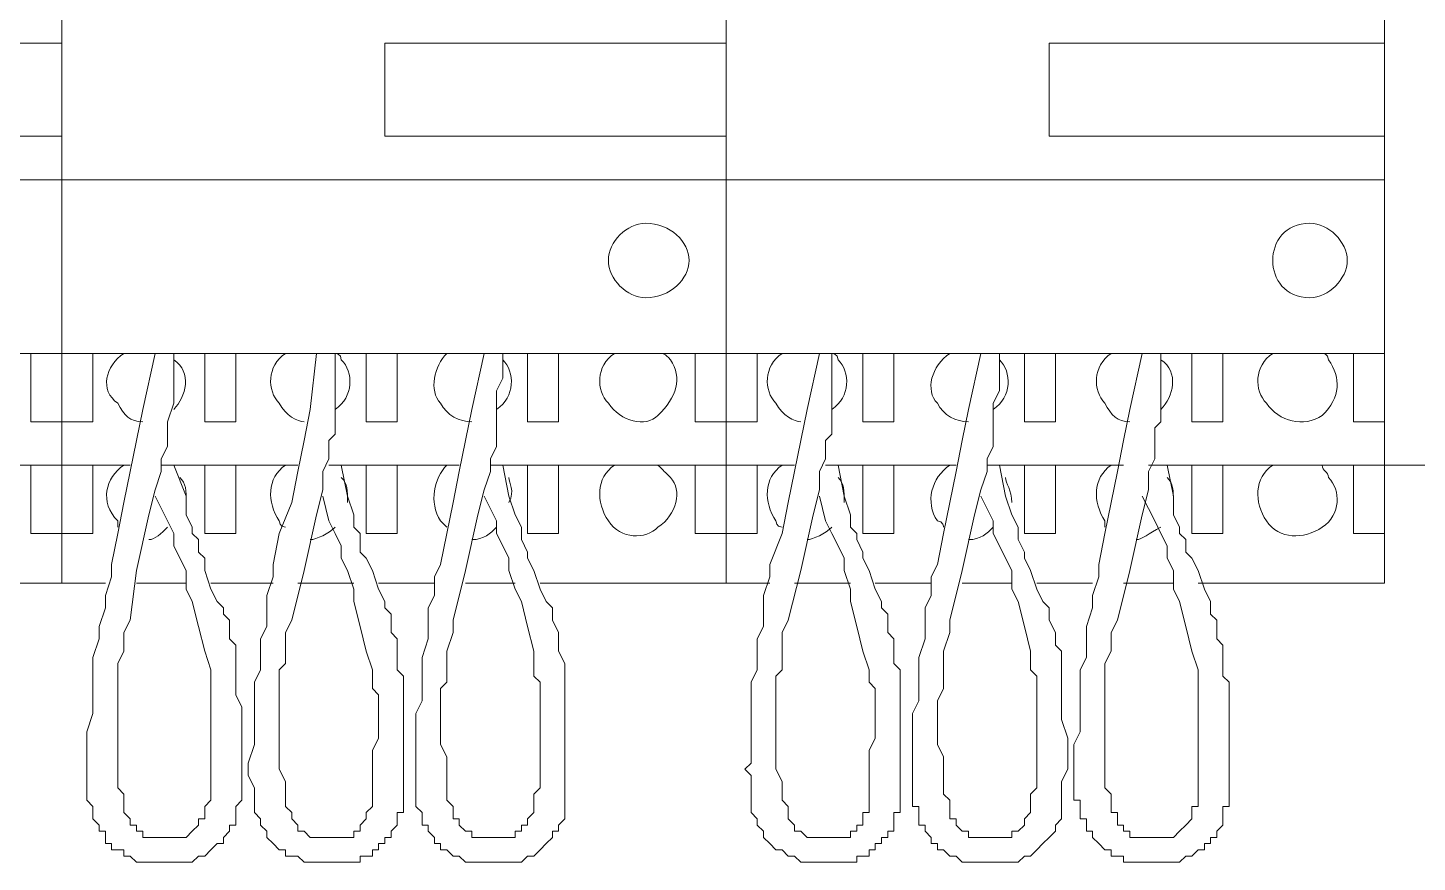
# Model space of a CAD drawing. Header units: millimetres. Extents: x 1004 to 59588, y 686 to 38112.
# Drawn here: x 17778.8 to 17910.4, y 2226.3 to 2305.5 of the extents above; entities that cross this region are included whole.
import ezdxf

# ---------------------------------------------------------------- set-up
doc = ezdxf.new("R2010")
doc.units = ezdxf.units.MM
doc.layers.add('PDF14_Geometry', color=7, linetype='Continuous')

msp = doc.modelspace()

# ---------------------------------------------------------------- linework, layer by layer
at = {"layer": 'PDF14_Geometry', "lineweight": 0}
for points in [[(17764.96, 2346.34), (17782.02, 2346.34), (17782.02, 2252.81), (17764.96, 2252.81)], [(17786.14, 2346.34), (17782.02, 2346.34), (17782.02, 2252.81), (17786.14, 2252.81)], [(17827.32, 2346.34), (17844.96, 2346.34), (17844.96, 2252.81), (17827.32, 2252.81)], [(17851.43, 2335.75), (17850.84, 2338.7), (17850.26, 2341.64), (17849.08, 2344.58), (17849.08, 2346.34), (17844.96, 2346.34), (17844.96, 2252.81), (17849.08, 2252.81)], [(17884.96, 2263.99), (17907.32, 2263.99), (17957.9, 2263.99), (17957.9, 2346.34), (17907.32, 2346.34), (17907.32, 2263.99)], [(17889.67, 2346.34), (17907.32, 2346.34), (17907.32, 2252.81), (17889.67, 2252.81)], [(17782.02, 2303.99), (17750.26, 2303.99), (17750.26, 2295.17), (17782.02, 2295.17)], [(17844.96, 2303.99), (17812.61, 2303.99), (17812.61, 2295.17), (17844.96, 2295.17)], [(17907.32, 2303.99), (17875.55, 2303.99), (17875.55, 2295.17), (17907.32, 2295.17)], [(17406.73, 2291.05), (17469.08, 2291.05), (17532.02, 2291.05), (17594.37, 2291.05), (17656.73, 2291.05), (17719.67, 2291.05), (17782.02, 2291.05), (17844.96, 2291.05), (17907.32, 2291.05)], [(17406.73, 2274.58), (17469.08, 2274.58), (17532.02, 2274.58), (17594.37, 2274.58), (17656.73, 2274.58), (17719.67, 2274.58), (17782.02, 2274.58), (17844.96, 2274.58), (17907.32, 2274.58)], [(17779.08, 2274.58), (17779.08, 2268.11), (17782.02, 2268.11), (17784.96, 2268.11), (17784.96, 2274.58)], [(17790.84, 2274.58), (17789.67, 2269.28), (17789.08, 2266.34), (17788.49, 2263.4), (17787.9, 2260.46), (17787.32, 2257.52), (17786.73, 2254.58), (17786.73, 2253.4), (17786.14, 2251.64), (17786.14, 2250.46), (17785.55, 2248.7), (17785.55, 2247.52), (17784.96, 2245.75), (17784.96, 2244.58), (17784.96, 2243.4), (17784.96, 2241.64), (17784.96, 2240.46), (17784.37, 2238.7), (17784.37, 2237.52), (17784.37, 2235.75), (17784.37, 2235.17), (17784.37, 2234.58), (17784.37, 2233.4), (17784.37, 2232.81), (17784.37, 2232.23), (17784.96, 2231.64), (17784.96, 2231.05), (17784.96, 2230.46), (17785.55, 2229.87), (17785.55, 2229.28), (17786.14, 2229.28), (17786.14, 2228.7), (17786.14, 2228.11), (17786.73, 2228.11), (17786.73, 2227.52), (17787.32, 2227.52), (17787.9, 2227.52), (17787.9, 2226.93), (17788.49, 2226.93), (17789.08, 2226.34), (17789.67, 2226.34), (17790.26, 2226.34), (17790.84, 2226.34), (17791.43, 2226.34), (17792.02, 2226.34), (17792.61, 2226.34), (17793.2, 2226.34), (17793.79, 2226.34), (17794.37, 2226.34), (17794.96, 2226.93), (17795.55, 2226.93), (17796.14, 2227.52), (17796.73, 2228.11), (17797.32, 2228.11), (17797.32, 2228.7), (17797.9, 2229.28), (17797.9, 2229.87), (17798.49, 2229.87), (17798.49, 2230.46), (17798.49, 2231.05), (17798.49, 2231.64), (17799.08, 2232.23), (17799.08, 2232.81), (17799.08, 2233.99), (17799.08, 2235.17), (17799.08, 2236.93), (17799.08, 2238.11), (17799.08, 2239.87), (17799.08, 2241.05), (17798.49, 2242.23), (17798.49, 2243.4), (17798.49, 2243.99), (17798.49, 2244.58), (17798.49, 2245.17), (17798.49, 2246.34), (17798.49, 2246.93), (17797.9, 2247.52), (17797.9, 2248.11), (17797.9, 2249.28), (17797.32, 2249.87), (17797.32, 2250.46), (17796.73, 2251.05), (17796.14, 2252.23), (17795.55, 2253.99), (17795.55, 2255.17), (17794.96, 2255.75), (17794.96, 2256.93), (17794.37, 2257.52), (17794.37, 2258.11), (17793.79, 2259.28), (17793.79, 2261.05), (17792.61, 2263.99)], [(17792.61, 2274.58), (17792.61, 2272.23), (17792.61, 2271.05), (17792.61, 2269.87), (17792.02, 2268.11), (17792.02, 2267.52), (17792.02, 2266.93), (17792.02, 2266.34), (17792.02, 2265.75), (17791.43, 2264.58), (17791.43, 2263.4), (17790.84, 2261.64), (17790.26, 2259.28), (17789.08, 2253.99), (17788.49, 2249.28), (17787.9, 2248.11), (17787.9, 2246.34), (17787.32, 2245.17), (17787.32, 2244.58), (17787.32, 2243.99), (17787.32, 2243.4), (17787.32, 2242.81), (17787.32, 2241.64), (17787.32, 2239.87), (17787.32, 2238.7), (17787.32, 2237.52), (17787.32, 2236.34), (17787.32, 2235.75), (17787.32, 2235.17), (17787.32, 2233.99), (17787.32, 2233.4), (17787.9, 2232.81), (17787.9, 2232.23), (17787.9, 2231.64), (17787.9, 2231.05), (17788.49, 2230.46), (17788.49, 2229.87), (17789.08, 2229.87), (17789.08, 2229.28), (17789.67, 2229.28), (17789.67, 2228.7), (17790.26, 2228.7), (17790.84, 2228.7), (17791.43, 2228.7), (17792.02, 2228.7), (17792.61, 2228.7), (17793.2, 2228.7), (17793.79, 2228.7), (17794.37, 2229.28), (17794.96, 2229.87), (17794.96, 2230.46), (17795.55, 2230.46), (17795.55, 2231.05), (17795.55, 2231.64), (17796.14, 2232.23), (17796.14, 2232.81), (17796.14, 2233.4), (17796.14, 2233.99), (17796.14, 2234.58), (17796.14, 2235.75), (17796.14, 2236.93), (17796.14, 2238.11), (17796.14, 2239.87), (17796.14, 2240.46), (17796.14, 2241.05), (17796.14, 2241.64), (17796.14, 2242.23), (17796.14, 2242.81), (17796.14, 2243.4), (17796.14, 2243.99), (17796.14, 2244.58), (17795.55, 2246.34), (17794.96, 2248.7), (17794.37, 2251.05), (17793.79, 2252.23), (17793.79, 2253.99), (17793.2, 2255.17), (17792.61, 2256.34), (17792.61, 2257.52), (17792.02, 2258.7), (17790.84, 2261.05)], [(17795.55, 2274.58), (17795.55, 2268.11), (17798.49, 2268.11), (17798.49, 2274.58)], [(17806.14, 2274.58), (17805.55, 2269.28), (17804.96, 2266.34), (17804.37, 2263.4), (17803.79, 2260.46), (17802.61, 2257.52), (17802.02, 2254.58), (17802.02, 2253.4), (17801.43, 2251.64), (17801.43, 2250.46), (17801.43, 2248.7), (17800.84, 2247.52), (17800.84, 2245.75), (17800.84, 2244.58), (17800.26, 2243.4), (17800.26, 2241.64), (17800.26, 2240.46), (17800.26, 2238.7), (17800.26, 2237.52), (17799.67, 2235.75), (17799.67, 2235.17), (17799.67, 2234.58), (17800.26, 2233.4), (17800.26, 2232.81), (17800.26, 2232.23), (17800.26, 2231.64), (17800.26, 2231.05), (17800.84, 2230.46), (17800.84, 2229.87), (17801.43, 2229.28), (17801.43, 2228.7), (17802.02, 2228.11), (17802.61, 2227.52), (17803.2, 2227.52), (17803.2, 2226.93), (17803.79, 2226.93), (17804.37, 2226.93), (17804.96, 2226.34), (17805.55, 2226.34), (17806.14, 2226.34), (17806.73, 2226.34), (17807.32, 2226.34), (17807.9, 2226.34), (17808.49, 2226.34), (17809.08, 2226.34), (17809.67, 2226.34), (17810.26, 2226.34), (17810.26, 2226.93), (17810.84, 2226.93), (17811.43, 2226.93), (17811.43, 2227.52), (17812.02, 2227.52), (17812.02, 2228.11), (17812.61, 2228.11), (17812.61, 2228.7), (17813.2, 2228.7), (17813.2, 2229.28), (17813.79, 2229.87), (17813.79, 2230.46), (17813.79, 2231.05), (17814.37, 2231.05), (17814.37, 2231.64), (17814.37, 2232.23), (17814.37, 2232.81), (17814.37, 2233.99), (17814.37, 2235.17), (17814.37, 2236.93), (17814.37, 2238.11), (17814.37, 2239.87), (17814.37, 2241.05), (17814.37, 2242.23), (17814.37, 2243.4), (17814.37, 2243.99), (17813.79, 2244.58), (17813.79, 2245.17), (17813.79, 2246.34), (17813.79, 2246.93), (17813.79, 2247.52), (17813.2, 2248.11), (17813.2, 2249.28), (17813.2, 2249.87), (17812.61, 2250.46), (17812.61, 2251.05), (17812.02, 2252.23), (17811.43, 2253.99), (17810.84, 2255.17), (17810.26, 2255.75), (17810.26, 2256.93), (17810.26, 2257.52), (17809.67, 2258.11), (17809.67, 2259.28), (17809.08, 2261.05), (17808.49, 2263.99)], [(17807.9, 2274.58), (17807.9, 2272.23), (17807.9, 2271.05), (17807.9, 2269.87), (17807.9, 2268.11), (17807.9, 2267.52), (17807.9, 2266.93), (17807.32, 2266.34), (17807.32, 2265.75), (17807.32, 2264.58), (17806.73, 2263.4), (17806.73, 2261.64), (17806.14, 2259.28), (17804.96, 2253.99), (17803.79, 2249.28), (17803.2, 2248.11), (17803.2, 2246.34), (17803.2, 2245.17), (17802.61, 2244.58), (17802.61, 2243.99), (17802.61, 2243.4), (17802.61, 2242.81), (17802.61, 2241.64), (17802.61, 2239.87), (17802.61, 2238.7), (17802.61, 2237.52), (17802.61, 2236.34), (17802.61, 2235.75), (17802.61, 2235.17), (17803.2, 2233.99), (17803.2, 2233.4), (17803.2, 2232.81), (17803.2, 2232.23), (17803.2, 2231.64), (17803.79, 2231.05), (17803.79, 2230.46), (17804.37, 2229.87), (17804.37, 2229.28), (17804.96, 2229.28), (17805.55, 2228.7), (17806.14, 2228.7), (17806.73, 2228.7), (17807.32, 2228.7), (17807.9, 2228.7), (17808.49, 2228.7), (17809.08, 2228.7), (17809.67, 2228.7), (17809.67, 2229.28), (17810.26, 2229.28), (17810.26, 2229.87), (17810.84, 2230.46), (17810.84, 2231.05), (17811.43, 2231.64), (17811.43, 2232.23), (17811.43, 2232.81), (17811.43, 2233.4), (17811.43, 2233.99), (17811.43, 2234.58), (17811.43, 2235.75), (17811.43, 2236.93), (17812.02, 2238.11), (17812.02, 2239.87), (17812.02, 2240.46), (17812.02, 2241.05), (17812.02, 2241.64), (17812.02, 2242.23), (17811.43, 2242.81), (17811.43, 2243.4), (17811.43, 2243.99), (17811.43, 2244.58), (17810.84, 2246.34), (17810.26, 2248.7), (17809.67, 2251.05), (17809.67, 2252.23), (17809.08, 2253.99), (17808.49, 2255.17), (17808.49, 2256.34), (17807.9, 2257.52), (17807.32, 2258.7), (17806.73, 2261.05)], [(17810.84, 2274.58), (17810.84, 2268.11), (17813.79, 2268.11), (17813.79, 2274.58)], [(17822.02, 2274.58), (17820.84, 2269.28), (17820.26, 2266.34), (17819.67, 2263.4), (17819.08, 2260.46), (17818.49, 2257.52), (17817.9, 2254.58), (17817.32, 2253.4), (17817.32, 2251.64), (17816.73, 2250.46), (17816.73, 2248.7), (17816.73, 2247.52), (17816.14, 2245.75), (17816.14, 2244.58), (17816.14, 2243.4), (17816.14, 2241.64), (17815.55, 2240.46), (17815.55, 2238.7), (17815.55, 2237.52), (17815.55, 2235.75), (17815.55, 2235.17), (17815.55, 2234.58), (17815.55, 2233.4), (17815.55, 2232.81), (17815.55, 2232.23), (17815.55, 2231.64), (17816.14, 2231.05), (17816.14, 2230.46), (17816.14, 2229.87), (17816.73, 2229.87), (17816.73, 2229.28), (17817.32, 2228.7), (17817.32, 2228.11), (17817.9, 2228.11), (17817.9, 2227.52), (17818.49, 2227.52), (17819.08, 2226.93), (17819.67, 2226.93), (17820.26, 2226.34), (17820.84, 2226.34), (17821.43, 2226.34), (17822.02, 2226.34), (17822.61, 2226.34), (17823.2, 2226.34), (17823.79, 2226.34), (17824.37, 2226.34), (17824.96, 2226.34), (17825.55, 2226.34), (17826.14, 2226.93), (17826.73, 2226.93), (17827.32, 2227.52), (17827.9, 2228.11), (17828.49, 2228.7), (17828.49, 2229.28), (17829.08, 2229.28), (17829.08, 2229.87), (17829.67, 2230.46), (17829.67, 2231.05), (17829.67, 2231.64), (17829.67, 2232.23), (17829.67, 2232.81), (17829.67, 2233.99), (17829.67, 2235.17), (17829.67, 2236.93), (17829.67, 2238.11), (17829.67, 2239.87), (17829.67, 2241.05), (17829.67, 2242.23), (17829.67, 2243.4), (17829.67, 2243.99), (17829.67, 2244.58), (17829.67, 2245.17), (17829.08, 2246.34), (17829.08, 2246.93), (17829.08, 2247.52), (17829.08, 2248.11), (17828.49, 2249.28), (17828.49, 2249.87), (17828.49, 2250.46), (17827.9, 2251.05), (17827.32, 2252.23), (17826.73, 2253.99), (17826.14, 2255.17), (17826.14, 2255.75), (17825.55, 2256.93), (17825.55, 2257.52), (17825.55, 2258.11), (17824.96, 2259.28), (17824.37, 2261.05), (17823.79, 2263.99)], [(17823.79, 2274.58), (17823.79, 2272.23), (17823.2, 2271.05), (17823.2, 2269.87), (17823.2, 2268.11), (17823.2, 2267.52), (17823.2, 2266.93), (17823.2, 2266.34), (17823.2, 2265.75), (17822.61, 2264.58), (17822.61, 2263.4), (17822.02, 2261.64), (17821.43, 2259.28), (17820.26, 2253.99), (17819.08, 2249.28), (17819.08, 2248.11), (17818.49, 2246.34), (17818.49, 2245.17), (17818.49, 2244.58), (17818.49, 2243.99), (17818.49, 2243.4), (17817.9, 2242.81), (17817.9, 2241.64), (17817.9, 2239.87), (17817.9, 2238.7), (17817.9, 2237.52), (17818.49, 2236.34), (17818.49, 2235.75), (17818.49, 2235.17), (17818.49, 2233.99), (17818.49, 2233.4), (17818.49, 2232.81), (17818.49, 2232.23), (17819.08, 2231.64), (17819.08, 2231.05), (17819.08, 2230.46), (17819.67, 2230.46), (17819.67, 2229.87), (17820.26, 2229.28), (17820.84, 2229.28), (17820.84, 2228.7), (17821.43, 2228.7), (17822.02, 2228.7), (17822.61, 2228.7), (17823.2, 2228.7), (17823.79, 2228.7), (17824.37, 2228.7), (17824.96, 2228.7), (17824.96, 2229.28), (17825.55, 2229.28), (17825.55, 2229.87), (17826.14, 2229.87), (17826.14, 2230.46), (17826.73, 2231.05), (17826.73, 2231.64), (17826.73, 2232.23), (17826.73, 2232.81), (17827.32, 2233.4), (17827.32, 2233.99), (17827.32, 2234.58), (17827.32, 2235.75), (17827.32, 2236.93), (17827.32, 2238.11), (17827.32, 2239.87), (17827.32, 2240.46), (17827.32, 2241.05), (17827.32, 2241.64), (17827.32, 2242.23), (17827.32, 2242.81), (17827.32, 2243.4), (17826.73, 2243.99), (17826.73, 2244.58), (17826.73, 2246.34), (17826.14, 2248.7), (17825.55, 2251.05), (17824.96, 2252.23), (17824.37, 2253.99), (17824.37, 2255.17), (17823.79, 2256.34), (17823.2, 2257.52), (17823.2, 2258.7), (17822.02, 2261.05)], [(17826.14, 2274.58), (17826.14, 2268.11), (17829.08, 2268.11), (17829.08, 2274.58)], [(17842.02, 2274.58), (17842.02, 2268.11), (17844.96, 2268.11), (17847.9, 2268.11), (17847.9, 2274.58)], [(17853.79, 2274.58), (17852.61, 2269.28), (17852.02, 2266.34), (17851.43, 2263.4), (17850.84, 2260.46), (17850.26, 2257.52), (17849.08, 2254.58), (17849.08, 2253.4), (17848.49, 2251.64), (17848.49, 2250.46), (17848.49, 2248.7), (17847.9, 2247.52), (17847.9, 2245.75), (17847.9, 2244.58), (17847.32, 2243.4), (17847.32, 2241.64), (17847.32, 2240.46), (17847.32, 2238.7), (17847.32, 2237.52), (17847.32, 2235.75), (17846.73, 2235.17), (17847.32, 2234.58), (17847.32, 2233.4), (17847.32, 2232.81), (17847.32, 2232.23), (17847.32, 2231.64), (17847.32, 2231.05), (17847.9, 2230.46), (17847.9, 2229.87), (17848.49, 2229.28), (17848.49, 2228.7), (17849.08, 2228.11), (17849.67, 2227.52), (17850.26, 2227.52), (17850.84, 2226.93), (17851.43, 2226.93), (17852.02, 2226.34), (17852.61, 2226.34), (17853.2, 2226.34), (17853.79, 2226.34), (17854.37, 2226.34), (17854.96, 2226.34), (17855.55, 2226.34), (17856.14, 2226.34), (17856.73, 2226.34), (17857.32, 2226.34), (17857.32, 2226.93), (17857.9, 2226.93), (17858.49, 2226.93), (17858.49, 2227.52), (17859.08, 2227.52), (17859.08, 2228.11), (17859.67, 2228.11), (17859.67, 2228.7), (17860.26, 2228.7), (17860.26, 2229.28), (17860.84, 2229.28), (17860.84, 2229.87), (17860.84, 2230.46), (17860.84, 2231.05), (17861.43, 2231.05), (17861.43, 2231.64), (17861.43, 2232.23), (17861.43, 2232.81), (17861.43, 2233.99), (17861.43, 2235.17), (17861.43, 2236.93), (17861.43, 2238.11), (17861.43, 2239.87), (17861.43, 2241.05), (17861.43, 2242.23), (17861.43, 2243.4), (17861.43, 2243.99), (17861.43, 2244.58), (17860.84, 2245.17), (17860.84, 2246.34), (17860.84, 2246.93), (17860.84, 2247.52), (17860.26, 2248.11), (17860.26, 2249.28), (17860.26, 2249.87), (17859.67, 2250.46), (17859.67, 2251.05), (17859.08, 2252.23), (17858.49, 2253.99), (17857.9, 2255.17), (17857.9, 2255.75), (17857.32, 2256.93), (17857.32, 2257.52), (17856.73, 2258.11), (17856.73, 2259.28), (17856.14, 2261.05), (17855.55, 2263.99)], [(17854.96, 2274.58), (17854.96, 2272.23), (17854.96, 2271.05), (17854.96, 2269.87), (17854.96, 2268.11), (17854.96, 2267.52), (17854.96, 2266.93), (17854.37, 2266.34), (17854.37, 2265.75), (17854.37, 2264.58), (17853.79, 2263.4), (17853.79, 2261.64), (17853.2, 2259.28), (17852.02, 2253.99), (17850.84, 2249.28), (17850.26, 2248.11), (17850.26, 2246.34), (17850.26, 2245.17), (17850.26, 2244.58), (17849.67, 2243.99), (17849.67, 2243.4), (17849.67, 2242.81), (17849.67, 2241.64), (17849.67, 2239.87), (17849.67, 2238.7), (17849.67, 2237.52), (17849.67, 2236.34), (17849.67, 2235.75), (17849.67, 2235.17), (17850.26, 2233.99), (17850.26, 2233.4), (17850.26, 2232.81), (17850.26, 2232.23), (17850.84, 2231.64), (17850.84, 2231.05), (17850.84, 2230.46), (17851.43, 2229.87), (17851.43, 2229.28), (17852.02, 2229.28), (17852.61, 2228.7), (17853.2, 2228.7), (17853.79, 2228.7), (17854.37, 2228.7), (17854.96, 2228.7), (17855.55, 2228.7), (17856.14, 2228.7), (17856.73, 2228.7), (17856.73, 2229.28), (17857.32, 2229.28), (17857.32, 2229.87), (17857.9, 2229.87), (17857.9, 2230.46), (17857.9, 2231.05), (17858.49, 2231.05), (17858.49, 2231.64), (17858.49, 2232.23), (17858.49, 2232.81), (17858.49, 2233.4), (17858.49, 2233.99), (17858.49, 2234.58), (17858.49, 2235.75), (17858.49, 2236.93), (17859.08, 2238.11), (17859.08, 2239.87), (17859.08, 2240.46), (17859.08, 2241.05), (17859.08, 2241.64), (17859.08, 2242.23), (17859.08, 2242.81), (17858.49, 2243.4), (17858.49, 2243.99), (17858.49, 2244.58), (17857.9, 2246.34), (17857.32, 2248.7), (17856.73, 2251.05), (17856.73, 2252.23), (17856.14, 2253.99), (17856.14, 2255.17), (17855.55, 2256.34), (17854.96, 2257.52), (17854.37, 2258.7), (17853.79, 2261.05)], [(17857.9, 2274.58), (17857.9, 2268.11), (17860.84, 2268.11), (17860.84, 2274.58)], [(17869.08, 2274.58), (17867.9, 2269.28), (17867.32, 2266.34), (17866.73, 2263.4), (17866.14, 2260.46), (17865.55, 2257.52), (17864.96, 2254.58), (17864.37, 2253.4), (17864.37, 2251.64), (17863.79, 2250.46), (17863.79, 2248.7), (17863.79, 2247.52), (17863.2, 2245.75), (17863.2, 2244.58), (17863.2, 2243.4), (17863.2, 2241.64), (17862.61, 2240.46), (17862.61, 2238.7), (17862.61, 2237.52), (17862.61, 2235.75), (17862.61, 2235.17), (17862.61, 2234.58), (17862.61, 2233.4), (17862.61, 2232.81), (17862.61, 2232.23), (17862.61, 2231.64), (17863.2, 2231.64), (17863.2, 2231.05), (17863.2, 2230.46), (17863.2, 2229.87), (17863.79, 2229.87), (17863.79, 2229.28), (17864.37, 2228.7), (17864.37, 2228.11), (17864.96, 2228.11), (17864.96, 2227.52), (17865.55, 2227.52), (17866.14, 2226.93), (17866.73, 2226.93), (17867.32, 2226.34), (17867.9, 2226.34), (17868.49, 2226.34), (17869.08, 2226.34), (17869.67, 2226.34), (17870.26, 2226.34), (17870.84, 2226.34), (17871.43, 2226.34), (17872.02, 2226.34), (17872.61, 2226.34), (17873.2, 2226.93), (17873.79, 2226.93), (17874.37, 2227.52), (17874.96, 2228.11), (17875.55, 2228.7), (17876.14, 2229.28), (17876.14, 2229.87), (17876.73, 2230.46), (17876.73, 2231.05), (17876.73, 2231.64), (17876.73, 2232.23), (17876.73, 2232.81), (17876.73, 2233.99), (17877.32, 2235.17), (17877.32, 2236.93), (17877.32, 2238.11), (17876.73, 2239.87), (17876.73, 2241.05), (17876.73, 2242.23), (17876.73, 2243.4), (17876.73, 2243.99), (17876.73, 2244.58), (17876.73, 2245.17), (17876.73, 2246.34), (17876.14, 2246.93), (17876.14, 2247.52), (17876.14, 2248.11), (17875.55, 2249.28), (17875.55, 2249.87), (17875.55, 2250.46), (17874.96, 2251.05), (17874.37, 2252.23), (17873.79, 2253.99), (17873.2, 2255.17), (17873.2, 2255.75), (17872.61, 2256.93), (17872.61, 2257.52), (17872.61, 2258.11), (17872.02, 2259.28), (17871.43, 2261.05), (17870.84, 2263.99)], [(17870.84, 2274.58), (17870.84, 2272.23), (17870.84, 2271.05), (17870.26, 2269.87), (17870.26, 2268.11), (17870.26, 2267.52), (17870.26, 2266.93), (17870.26, 2266.34), (17870.26, 2265.75), (17869.67, 2264.58), (17869.67, 2263.4), (17869.08, 2261.64), (17868.49, 2259.28), (17867.32, 2253.99), (17866.14, 2249.28), (17866.14, 2248.11), (17865.55, 2246.34), (17865.55, 2245.17), (17865.55, 2244.58), (17865.55, 2243.99), (17865.55, 2243.4), (17865.55, 2242.81), (17864.96, 2241.64), (17864.96, 2239.87), (17864.96, 2238.7), (17864.96, 2237.52), (17865.55, 2236.34), (17865.55, 2235.75), (17865.55, 2235.17), (17865.55, 2233.99), (17865.55, 2233.4), (17865.55, 2232.81), (17866.14, 2232.23), (17866.14, 2231.64), (17866.14, 2231.05), (17866.14, 2230.46), (17866.73, 2230.46), (17866.73, 2229.87), (17867.32, 2229.28), (17867.9, 2229.28), (17867.9, 2228.7), (17868.49, 2228.7), (17869.08, 2228.7), (17869.67, 2228.7), (17870.26, 2228.7), (17870.84, 2228.7), (17871.43, 2228.7), (17872.02, 2228.7), (17872.02, 2229.28), (17872.61, 2229.28), (17873.2, 2229.87), (17873.2, 2230.46), (17873.79, 2231.05), (17873.79, 2231.64), (17873.79, 2232.23), (17873.79, 2232.81), (17874.37, 2233.4), (17874.37, 2233.99), (17874.37, 2234.58), (17874.37, 2235.75), (17874.37, 2236.93), (17874.37, 2238.11), (17874.37, 2239.87), (17874.37, 2240.46), (17874.37, 2241.05), (17874.37, 2241.64), (17874.37, 2242.23), (17874.37, 2242.81), (17874.37, 2243.4), (17874.37, 2243.99), (17873.79, 2244.58), (17873.79, 2246.34), (17873.2, 2248.7), (17872.61, 2251.05), (17872.02, 2252.23), (17872.02, 2253.99), (17871.43, 2255.17), (17870.84, 2256.34), (17870.26, 2257.52), (17870.26, 2258.7), (17869.08, 2261.05)], [(17873.2, 2274.58), (17873.2, 2268.11), (17876.14, 2268.11), (17876.14, 2274.58)], [(17884.37, 2274.58), (17883.2, 2269.28), (17882.61, 2266.34), (17882.02, 2263.4), (17881.43, 2260.46), (17880.84, 2257.52), (17880.26, 2254.58), (17880.26, 2253.4), (17879.67, 2251.64), (17879.67, 2250.46), (17879.08, 2248.7), (17879.08, 2247.52), (17879.08, 2245.75), (17878.49, 2244.58), (17878.49, 2243.4), (17878.49, 2241.64), (17878.49, 2240.46), (17878.49, 2238.7), (17877.9, 2237.52), (17877.9, 2235.75), (17877.9, 2235.17), (17877.9, 2234.58), (17877.9, 2233.4), (17877.9, 2232.81), (17877.9, 2232.23), (17878.49, 2232.23), (17878.49, 2231.64), (17878.49, 2231.05), (17878.49, 2230.46), (17879.08, 2230.46), (17879.08, 2229.87), (17879.08, 2229.28), (17879.67, 2229.28), (17879.67, 2228.7), (17880.26, 2228.11), (17880.84, 2227.52), (17881.43, 2227.52), (17881.43, 2226.93), (17882.02, 2226.93), (17882.61, 2226.93), (17882.61, 2226.34), (17883.2, 2226.34), (17883.79, 2226.34), (17884.37, 2226.34), (17884.96, 2226.34), (17885.55, 2226.34), (17886.14, 2226.34), (17886.73, 2226.34), (17887.32, 2226.34), (17887.9, 2226.34), (17888.49, 2226.93), (17889.08, 2226.93), (17889.67, 2227.52), (17890.26, 2227.52), (17890.26, 2228.11), (17890.84, 2228.11), (17890.84, 2228.7), (17891.43, 2228.7), (17891.43, 2229.28), (17892.02, 2229.87), (17892.02, 2230.46), (17892.02, 2231.05), (17892.02, 2231.64), (17892.61, 2231.64), (17892.61, 2232.23), (17892.61, 2232.81), (17892.61, 2233.99), (17892.61, 2235.17), (17892.61, 2236.93), (17892.61, 2238.11), (17892.61, 2239.87), (17892.61, 2241.05), (17892.61, 2242.23), (17892.61, 2243.4), (17892.02, 2243.99), (17892.02, 2244.58), (17892.02, 2245.17), (17892.02, 2246.34), (17892.02, 2246.93), (17891.43, 2247.52), (17891.43, 2248.11), (17891.43, 2249.28), (17890.84, 2249.87), (17890.84, 2250.46), (17890.84, 2251.05), (17890.26, 2252.23), (17889.67, 2253.99), (17889.08, 2255.17), (17888.49, 2255.75), (17888.49, 2256.93), (17887.9, 2257.52), (17887.9, 2258.11), (17887.32, 2259.28), (17887.32, 2261.05), (17886.73, 2263.99)], [(17886.14, 2274.58), (17886.14, 2272.23), (17886.14, 2271.05), (17886.14, 2269.87), (17886.14, 2268.11), (17885.55, 2267.52), (17885.55, 2266.93), (17885.55, 2266.34), (17885.55, 2265.75), (17885.55, 2264.58), (17884.96, 2263.4), (17884.96, 2261.64), (17884.37, 2259.28), (17883.2, 2253.99), (17882.02, 2249.28), (17881.43, 2248.11), (17881.43, 2246.34), (17880.84, 2245.17), (17880.84, 2244.58), (17880.84, 2243.99), (17880.84, 2243.4), (17880.84, 2242.81), (17880.84, 2241.64), (17880.84, 2239.87), (17880.84, 2238.7), (17880.84, 2237.52), (17880.84, 2236.34), (17880.84, 2235.75), (17880.84, 2235.17), (17880.84, 2233.99), (17880.84, 2233.4), (17881.43, 2232.81), (17881.43, 2232.23), (17881.43, 2231.64), (17881.43, 2231.05), (17882.02, 2231.05), (17882.02, 2230.46), (17882.02, 2229.87), (17882.61, 2229.87), (17882.61, 2229.28), (17883.2, 2229.28), (17883.2, 2228.7), (17883.79, 2228.7), (17884.37, 2228.7), (17884.96, 2228.7), (17885.55, 2228.7), (17886.14, 2228.7), (17886.73, 2228.7), (17887.32, 2228.7), (17887.9, 2229.28), (17888.49, 2229.87), (17889.08, 2230.46), (17889.08, 2231.05), (17889.08, 2231.64), (17889.67, 2231.64), (17889.67, 2232.23), (17889.67, 2232.81), (17889.67, 2233.4), (17889.67, 2233.99), (17889.67, 2234.58), (17889.67, 2235.75), (17889.67, 2236.93), (17889.67, 2238.11), (17889.67, 2239.87), (17889.67, 2240.46), (17889.67, 2241.05), (17889.67, 2241.64), (17889.67, 2242.23), (17889.67, 2242.81), (17889.67, 2243.4), (17889.67, 2243.99), (17889.67, 2244.58), (17889.08, 2246.34), (17888.49, 2248.7), (17887.9, 2251.05), (17887.32, 2252.23), (17887.32, 2253.99), (17886.73, 2255.17), (17886.73, 2256.34), (17886.14, 2257.52), (17885.55, 2258.7), (17884.37, 2261.05)], [(17889.08, 2274.58), (17889.08, 2268.11), (17892.02, 2268.11), (17892.02, 2274.58)], [(17904.37, 2274.58), (17904.37, 2268.11), (17907.32, 2268.11)], [(17759.67, 2263.99), (17782.02, 2263.99), (17788.49, 2263.99)], [(17779.08, 2263.99), (17779.08, 2257.52), (17782.02, 2257.52), (17784.96, 2257.52), (17784.96, 2263.99)], [(17791.43, 2263.99), (17804.37, 2263.99)], [(17795.55, 2263.99), (17795.55, 2257.52), (17798.49, 2257.52), (17798.49, 2263.99)], [(17807.32, 2263.99), (17819.67, 2263.99)], [(17810.84, 2263.99), (17810.84, 2257.52), (17813.79, 2257.52), (17813.79, 2263.99)], [(17822.61, 2263.99), (17844.96, 2263.99), (17851.43, 2263.99)], [(17826.14, 2263.99), (17826.14, 2257.52), (17829.08, 2257.52), (17829.08, 2263.99)], [(17842.02, 2263.99), (17842.02, 2257.52), (17844.96, 2257.52), (17847.9, 2257.52), (17847.9, 2263.99)], [(17854.37, 2263.99), (17866.73, 2263.99)], [(17857.9, 2263.99), (17857.9, 2257.52), (17860.84, 2257.52), (17860.84, 2263.99)], [(17869.67, 2263.99), (17882.61, 2263.99)], [(17873.2, 2263.99), (17873.2, 2257.52), (17876.14, 2257.52), (17876.14, 2263.99)], [(17889.08, 2263.99), (17889.08, 2257.52), (17892.02, 2257.52), (17892.02, 2263.99)], [(17904.37, 2263.99), (17904.37, 2257.52), (17907.32, 2257.52)], [(17787.32, 2258.7), (17787.32, 2258.11)], [(17817.9, 2258.7), (17818.49, 2258.11)], [(17880.84, 2258.7), (17880.84, 2258.11)], [(17789.08, 2252.81), (17793.79, 2252.81)], [(17796.14, 2252.81), (17802.02, 2252.81)], [(17804.37, 2252.81), (17809.67, 2252.81)], [(17812.02, 2252.81), (17817.32, 2252.81)], [(17820.26, 2252.81), (17824.96, 2252.81)], [(17851.43, 2252.81), (17856.73, 2252.81)], [(17859.08, 2252.81), (17864.37, 2252.81)], [(17867.32, 2252.81), (17872.02, 2252.81)], [(17874.37, 2252.81), (17879.67, 2252.81)], [(17882.61, 2252.81), (17887.32, 2252.81)], [(17784.37, 2232.23), (17784.37, 2232.23)], [(17784.96, 2231.64), (17784.96, 2231.64)], [(17795.55, 2231.64), (17795.55, 2231.64)], [(17798.49, 2231.64), (17798.49, 2231.64)], [(17800.26, 2232.23), (17800.26, 2232.23)], [(17800.26, 2231.64), (17800.26, 2231.64)], [(17811.43, 2231.64), (17811.43, 2231.64)], [(17814.37, 2231.64), (17814.37, 2231.64)], [(17815.55, 2232.23), (17815.55, 2232.23)], [(17815.55, 2231.64), (17815.55, 2231.64)], [(17826.73, 2231.64), (17826.73, 2231.64)], [(17829.67, 2231.64), (17829.67, 2231.64)], [(17847.32, 2232.23), (17847.32, 2232.23)], [(17847.32, 2231.64), (17847.32, 2231.64)], [(17858.49, 2231.64), (17858.49, 2231.64)], [(17861.43, 2231.64), (17861.43, 2231.64)], [(17862.61, 2232.23), (17862.61, 2232.23)], [(17873.79, 2231.64), (17873.79, 2231.64)], [(17876.73, 2231.64), (17876.73, 2231.64)], [(17878.49, 2231.64), (17878.49, 2231.64)], [(17784.96, 2230.46), (17784.96, 2230.46)], [(17787.9, 2231.05), (17787.9, 2231.05)], [(17788.49, 2230.46), (17788.49, 2230.46)], [(17795.55, 2231.05), (17795.55, 2231.05)], [(17798.49, 2231.05), (17798.49, 2231.05)], [(17800.84, 2230.46), (17800.84, 2230.46)], [(17803.79, 2231.05), (17803.79, 2231.05)], [(17803.79, 2230.46), (17803.79, 2230.46)], [(17810.84, 2231.05), (17810.84, 2231.05)], [(17810.84, 2230.46), (17810.84, 2230.46)], [(17816.14, 2230.46), (17816.14, 2230.46)], [(17819.08, 2231.05), (17819.08, 2231.05)], [(17826.14, 2230.46), (17826.14, 2230.46)], [(17826.73, 2231.05), (17826.73, 2231.05)], [(17829.67, 2231.05), (17829.67, 2231.05)], [(17847.9, 2230.46), (17847.9, 2230.46)], [(17850.84, 2231.05), (17850.84, 2231.05)], [(17850.84, 2230.46), (17850.84, 2230.46)], [(17857.9, 2230.46), (17857.9, 2230.46)], [(17863.2, 2230.46), (17863.2, 2230.46)], [(17866.14, 2231.05), (17866.14, 2231.05)], [(17873.2, 2230.46), (17873.2, 2230.46)], [(17873.79, 2231.05), (17873.79, 2231.05)], [(17876.73, 2231.05), (17876.73, 2231.05)], [(17882.02, 2230.46), (17882.02, 2230.46)], [(17889.08, 2231.05), (17889.08, 2231.05)], [(17889.08, 2230.46), (17889.08, 2230.46)], [(17892.02, 2231.05), (17892.02, 2231.05)], [(17785.55, 2229.87), (17785.55, 2229.87)], [(17789.67, 2229.28), (17789.67, 2229.28)], [(17790.26, 2228.7), (17790.26, 2228.7)], [(17790.26, 2228.7), (17790.26, 2228.7)], [(17791.43, 2228.7), (17791.43, 2228.7)], [(17792.61, 2228.7), (17792.61, 2228.7)], [(17793.2, 2228.7), (17793.2, 2228.7)], [(17793.79, 2228.7), (17793.79, 2228.7)], [(17793.79, 2228.7), (17793.79, 2228.7)], [(17794.37, 2229.28), (17794.37, 2229.28)], [(17794.37, 2229.28), (17794.37, 2229.28)], [(17794.96, 2229.87), (17794.96, 2229.87)], [(17797.32, 2228.7), (17797.32, 2228.7)], [(17797.9, 2229.28), (17797.9, 2229.28)], [(17800.84, 2229.87), (17800.84, 2229.87)], [(17801.43, 2229.28), (17801.43, 2229.28)], [(17804.37, 2229.87), (17804.37, 2229.87)], [(17804.96, 2229.28), (17804.96, 2229.28)], [(17805.55, 2228.7), (17805.55, 2228.7)], [(17805.55, 2228.7), (17805.55, 2228.7)], [(17806.14, 2228.7), (17806.14, 2228.7)], [(17807.32, 2228.7), (17807.32, 2228.7)], [(17809.08, 2228.7), (17809.08, 2228.7)], [(17809.08, 2228.7), (17809.08, 2228.7)], [(17809.08, 2228.7), (17809.08, 2228.7)], [(17809.67, 2229.28), (17809.67, 2229.28)], [(17810.26, 2229.87), (17810.26, 2229.87)], [(17813.2, 2229.28), (17813.2, 2229.28)], [(17813.79, 2229.87), (17813.79, 2229.87)], [(17816.73, 2229.28), (17816.73, 2229.28)], [(17819.67, 2229.87), (17819.67, 2229.87)], [(17820.26, 2229.28), (17820.26, 2229.28)], [(17820.84, 2228.7), (17820.84, 2228.7)], [(17821.43, 2228.7), (17821.43, 2228.7)], [(17822.02, 2228.7), (17822.02, 2228.7)], [(17823.2, 2228.7), (17823.2, 2228.7)], [(17824.37, 2228.7), (17824.37, 2228.7)], [(17824.96, 2228.7), (17824.96, 2228.7)], [(17824.96, 2228.7), (17824.96, 2228.7)], [(17825.55, 2229.28), (17825.55, 2229.28)], [(17828.49, 2228.7), (17828.49, 2228.7)], [(17829.08, 2229.87), (17829.08, 2229.87)], [(17847.9, 2229.87), (17847.9, 2229.87)], [(17848.49, 2229.28), (17848.49, 2229.28)], [(17851.43, 2229.87), (17851.43, 2229.87)], [(17852.02, 2229.28), (17852.02, 2229.28)], [(17852.61, 2228.7), (17852.61, 2228.7)], [(17852.61, 2228.7), (17852.61, 2228.7)], [(17853.2, 2228.7), (17853.2, 2228.7)], [(17854.37, 2228.7), (17854.37, 2228.7)], [(17856.14, 2228.7), (17856.14, 2228.7)], [(17856.14, 2228.7), (17856.14, 2228.7)], [(17856.73, 2229.28), (17856.73, 2229.28)], [(17856.73, 2228.7), (17856.73, 2228.7)], [(17860.84, 2229.87), (17860.84, 2229.87)], [(17863.79, 2229.28), (17863.79, 2229.28)], [(17866.73, 2229.87), (17866.73, 2229.87)], [(17867.32, 2229.28), (17867.32, 2229.28)], [(17867.9, 2228.7), (17867.9, 2228.7)], [(17868.49, 2228.7), (17868.49, 2228.7)], [(17869.08, 2228.7), (17869.08, 2228.7)], [(17870.84, 2228.7), (17870.84, 2228.7)], [(17871.43, 2228.7), (17871.43, 2228.7)], [(17872.02, 2228.7), (17872.02, 2228.7)], [(17872.02, 2228.7), (17872.02, 2228.7)], [(17872.61, 2229.28), (17872.61, 2229.28)], [(17873.2, 2229.87), (17873.2, 2229.87)], [(17875.55, 2228.7), (17875.55, 2228.7)], [(17876.14, 2229.87), (17876.14, 2229.87)], [(17876.14, 2229.28), (17876.14, 2229.28)], [(17879.08, 2229.87), (17879.08, 2229.87)], [(17883.2, 2229.28), (17883.2, 2229.28)], [(17883.79, 2228.7), (17883.79, 2228.7)], [(17883.79, 2228.7), (17883.79, 2228.7)], [(17884.96, 2228.7), (17884.96, 2228.7)], [(17886.73, 2228.7), (17886.73, 2228.7)], [(17887.32, 2228.7), (17887.32, 2228.7)], [(17887.32, 2228.7), (17887.32, 2228.7)], [(17887.32, 2228.7), (17887.32, 2228.7)], [(17887.9, 2229.28), (17887.9, 2229.28)], [(17887.9, 2229.28), (17887.9, 2229.28)], [(17888.49, 2229.87), (17888.49, 2229.87)], [(17891.43, 2229.28), (17891.43, 2229.28)], [(17892.02, 2229.87), (17892.02, 2229.87)], [(17796.14, 2227.52), (17796.14, 2227.52)], [(17802.02, 2228.11), (17802.02, 2228.11)], [(17802.61, 2227.52), (17802.61, 2227.52)], [(17818.49, 2227.52), (17818.49, 2227.52)], [(17827.32, 2227.52), (17827.32, 2227.52)], [(17827.9, 2228.11), (17827.9, 2228.11)], [(17849.08, 2228.11), (17849.08, 2228.11)], [(17849.67, 2227.52), (17849.67, 2227.52)], [(17865.55, 2227.52), (17865.55, 2227.52)], [(17874.37, 2227.52), (17874.37, 2227.52)], [(17874.96, 2228.11), (17874.96, 2228.11)], [(17880.26, 2228.11), (17880.26, 2228.11)], [(17880.84, 2227.52), (17880.84, 2227.52)], [(17788.49, 2226.93), (17788.49, 2226.93)], [(17790.26, 2226.34), (17790.26, 2226.34)], [(17792.61, 2226.34), (17792.61, 2226.34)], [(17794.37, 2226.34), (17794.37, 2226.34)], [(17795.55, 2226.93), (17795.55, 2226.93)], [(17804.96, 2226.34), (17804.96, 2226.34)], [(17806.73, 2226.34), (17806.73, 2226.34)], [(17808.49, 2226.34), (17808.49, 2226.34)], [(17819.08, 2226.93), (17819.08, 2226.93)], [(17820.84, 2226.34), (17820.84, 2226.34)], [(17822.61, 2226.34), (17822.61, 2226.34)], [(17824.96, 2226.34), (17824.96, 2226.34)], [(17826.14, 2226.93), (17826.14, 2226.93)], [(17850.84, 2226.93), (17850.84, 2226.93)], [(17852.02, 2226.34), (17852.02, 2226.34)], [(17853.79, 2226.34), (17853.79, 2226.34)], [(17855.55, 2226.34), (17855.55, 2226.34)], [(17866.73, 2226.93), (17866.73, 2226.93)], [(17867.9, 2226.34), (17867.9, 2226.34)], [(17870.26, 2226.34), (17870.26, 2226.34)], [(17872.02, 2226.34), (17872.02, 2226.34)], [(17873.2, 2226.93), (17873.2, 2226.93)], [(17884.37, 2226.34), (17884.37, 2226.34)], [(17886.14, 2226.34), (17886.14, 2226.34)], [(17887.9, 2226.34), (17887.9, 2226.34)], [(17889.08, 2226.93), (17889.08, 2226.93)]]:
    msp.add_lwpolyline(points, dxfattribs=at)
for points in [[(17837.32, 2286.93), (17835.55, 2286.93), (17833.79, 2285.17), (17833.79, 2283.4)], [(17841.43, 2283.4), (17841.43, 2285.17), (17839.67, 2286.93), (17837.32, 2286.93)], [(17900.26, 2286.93), (17897.9, 2286.93), (17896.73, 2285.17), (17896.73, 2283.4)], [(17903.79, 2283.4), (17903.79, 2285.17), (17902.02, 2286.93), (17900.26, 2286.93)], [(17833.79, 2283.4), (17833.79, 2281.64), (17835.55, 2279.87), (17837.32, 2279.87)], [(17837.32, 2279.87), (17839.67, 2279.87), (17841.43, 2281.64), (17841.43, 2283.4)], [(17896.73, 2283.4), (17896.73, 2281.64), (17897.9, 2279.87), (17900.26, 2279.87)], [(17900.26, 2279.87), (17902.02, 2279.87), (17903.79, 2281.64), (17903.79, 2283.4)], [(17787.9, 2274.58), (17786.14, 2273.4), (17785.55, 2271.05), (17787.32, 2269.87)], [(17792.61, 2273.99), (17792.61, 2274.58), (17792.61, 2274.58), (17792.61, 2274.58)], [(17792.61, 2269.28), (17793.79, 2270.46), (17794.37, 2272.81), (17792.61, 2273.99)], [(17803.2, 2274.58), (17801.43, 2273.4), (17801.43, 2271.05), (17802.61, 2269.87)], [(17808.49, 2273.99), (17808.49, 2274.58), (17807.9, 2274.58), (17807.9, 2274.58)], [(17807.9, 2269.28), (17809.67, 2270.46), (17809.67, 2272.81), (17808.49, 2273.99)], [(17818.49, 2274.58), (17817.32, 2273.4), (17816.73, 2271.05), (17817.9, 2269.87)], [(17823.2, 2269.28), (17824.96, 2270.46), (17824.96, 2272.81), (17823.79, 2273.99)], [(17823.79, 2273.99), (17823.79, 2274.58), (17823.79, 2274.58), (17823.79, 2274.58)], [(17834.37, 2274.58), (17832.61, 2273.4), (17832.61, 2271.05), (17833.79, 2269.87)], [(17839.67, 2273.99), (17839.08, 2274.58), (17839.08, 2274.58), (17838.49, 2274.58)], [(17838.49, 2268.7), (17840.26, 2270.46), (17840.84, 2272.23), (17839.67, 2273.99)], [(17850.26, 2274.58), (17848.49, 2273.4), (17848.49, 2271.05), (17849.67, 2269.87)], [(17855.55, 2273.99), (17855.55, 2274.58), (17854.96, 2274.58), (17854.96, 2274.58)], [(17854.96, 2269.28), (17856.73, 2270.46), (17856.73, 2272.81), (17855.55, 2273.99)], [(17866.14, 2274.58), (17864.37, 2273.4), (17863.79, 2271.05), (17864.96, 2269.87)], [(17870.26, 2269.28), (17872.02, 2270.46), (17872.02, 2272.81), (17870.84, 2273.99)], [(17870.84, 2273.99), (17870.84, 2274.58), (17870.84, 2274.58), (17870.84, 2274.58)], [(17881.43, 2274.58), (17879.67, 2273.4), (17879.67, 2271.05), (17880.84, 2269.87)], [(17886.14, 2273.99), (17886.14, 2274.58), (17886.14, 2274.58), (17886.14, 2274.58)], [(17886.14, 2269.28), (17887.32, 2270.46), (17887.9, 2272.81), (17886.14, 2273.99)], [(17896.73, 2274.58), (17894.96, 2273.4), (17894.96, 2271.05), (17896.14, 2269.87)], [(17902.02, 2273.99), (17902.02, 2274.58), (17901.43, 2274.58), (17901.43, 2274.58)], [(17901.43, 2268.7), (17903.2, 2270.46), (17903.2, 2272.23), (17902.02, 2273.99)], [(17787.32, 2269.87), (17787.9, 2268.7), (17788.49, 2268.11), (17789.67, 2268.11)], [(17802.61, 2269.87), (17803.2, 2268.7), (17804.37, 2268.11), (17804.96, 2268.11)], [(17817.9, 2269.87), (17818.49, 2268.7), (17819.67, 2268.11), (17820.84, 2268.11)], [(17833.79, 2269.87), (17834.96, 2268.11), (17837.32, 2267.52), (17838.49, 2268.7)], [(17849.67, 2269.87), (17850.26, 2268.7), (17851.43, 2268.11), (17852.02, 2268.11)], [(17864.96, 2269.87), (17865.55, 2268.7), (17866.73, 2268.11), (17867.9, 2268.11)], [(17880.84, 2269.87), (17881.43, 2268.7), (17882.02, 2268.11), (17883.2, 2268.11)], [(17896.14, 2269.87), (17897.32, 2268.11), (17899.67, 2267.52), (17901.43, 2268.7)], [(17787.9, 2263.99), (17786.14, 2262.81), (17785.55, 2260.46), (17787.32, 2258.7)], [(17803.2, 2263.99), (17801.43, 2262.81), (17801.43, 2260.46), (17802.61, 2258.7)], [(17818.49, 2263.99), (17817.32, 2262.81), (17816.73, 2260.46), (17817.9, 2258.7)], [(17834.37, 2263.99), (17832.61, 2262.81), (17832.61, 2260.46), (17833.79, 2258.7)], [(17839.67, 2262.81), (17839.08, 2263.4), (17839.08, 2263.4), (17838.49, 2263.99)], [(17850.26, 2263.99), (17848.49, 2262.81), (17848.49, 2260.46), (17849.67, 2258.7)], [(17866.14, 2263.99), (17864.37, 2262.81), (17863.79, 2260.46), (17864.96, 2258.7)], [(17881.43, 2263.99), (17879.67, 2262.81), (17879.67, 2260.46), (17880.84, 2258.7)], [(17896.73, 2263.99), (17894.96, 2262.81), (17894.96, 2260.46), (17896.14, 2258.7)], [(17902.02, 2262.81), (17902.02, 2263.4), (17901.43, 2263.4), (17901.43, 2263.99)], [(17793.79, 2260.46), (17793.79, 2261.64), (17793.79, 2262.23), (17793.2, 2262.81)], [(17809.08, 2260.46), (17809.08, 2261.64), (17809.08, 2262.23), (17808.49, 2262.81)], [(17824.37, 2260.46), (17824.96, 2261.64), (17824.37, 2262.23), (17824.37, 2262.81)], [(17838.49, 2258.11), (17840.26, 2259.28), (17840.84, 2261.64), (17839.67, 2262.81)], [(17856.14, 2260.46), (17856.14, 2261.64), (17856.14, 2262.23), (17855.55, 2262.81)], [(17872.02, 2260.46), (17872.02, 2261.64), (17871.43, 2262.23), (17871.43, 2262.81)], [(17887.32, 2260.46), (17887.32, 2261.64), (17887.32, 2262.23), (17886.73, 2262.81)], [(17901.43, 2258.11), (17903.2, 2259.28), (17903.2, 2261.64), (17902.02, 2262.81)], [(17790.26, 2256.93), (17790.84, 2256.93), (17791.43, 2257.52), (17792.02, 2258.11)], [(17802.61, 2258.7), (17802.61, 2258.7), (17802.61, 2258.11), (17803.2, 2258.11)], [(17805.55, 2256.93), (17806.14, 2256.93), (17807.32, 2257.52), (17807.9, 2258.11)], [(17820.84, 2256.93), (17822.02, 2256.93), (17822.61, 2257.52), (17823.2, 2258.11)], [(17833.79, 2258.7), (17834.96, 2256.93), (17837.32, 2256.93), (17838.49, 2258.11)], [(17849.67, 2258.7), (17849.67, 2258.7), (17849.67, 2258.11), (17850.26, 2258.11)], [(17852.61, 2256.93), (17853.2, 2256.93), (17854.37, 2257.52), (17854.96, 2258.11)], [(17864.96, 2258.7), (17865.55, 2258.7), (17865.55, 2258.11), (17865.55, 2258.11)], [(17867.9, 2256.93), (17869.08, 2256.93), (17869.67, 2257.52), (17870.26, 2258.11)], [(17883.79, 2256.93), (17884.37, 2256.93), (17884.96, 2257.52), (17886.14, 2258.11)], [(17896.14, 2258.7), (17897.32, 2256.93), (17899.67, 2256.93), (17901.43, 2258.11)]]:
    msp.add_open_spline(points, degree=3, dxfattribs=at)

doc.saveas('drawing.dxf')
